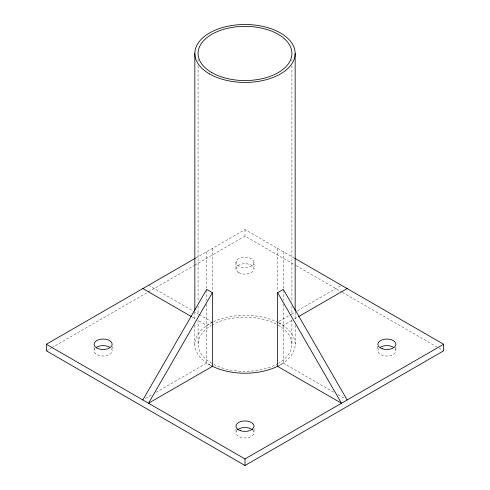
<?xml version="1.0" encoding="UTF-8"?>
<svg xmlns="http://www.w3.org/2000/svg" width="490" height="490" viewBox="0 0 490 490"><rect width="100%" height="100%" fill="white"/><g stroke="black" fill="none" stroke-linecap="round" stroke-linejoin="round"><path stroke-width="0.37" stroke-dasharray="2.45 1.84" d="M195.914 257.924L245 229.583L294.086 257.924M46.366 350.816L50.997 348.145M51.658 347.759L147.668 292.328M148.329 291.948L194.016 265.574M194.677 265.188L245 236.137L295.323 265.188M212.366 322.151L206.694 325.427L198.138 320.485M145.475 398.45L152.059 394.646M156.01 392.368L206.694 363.108L211.735 366.018M278.951 321.391L290.797 314.549M291.458 314.17L296.72 311.125M297.381 310.746L341.481 285.284M291.862 320.485L283.306 325.427L277.634 322.151M294.496 318.966L297.791 317.067M279.527 365.289L283.306 363.108L333.99 392.368M295.985 265.574L341.671 291.948M342.332 292.328L438.342 347.759M439.003 348.145L443.634 350.816M148.519 285.284L192.619 310.746M193.281 311.125L198.542 314.17M199.203 314.549L211.049 321.391M337.941 394.646L344.525 398.45M192.209 317.067L195.504 318.966M395.914 347.177L395.914 350.816M377.851 346.448L377.851 350.816M295.164 312.124L295.164 320.54M295.164 325.133L295.164 344.268M291.924 59.584L291.924 61.115M291.924 65.703L291.924 302.177M291.924 305.999L291.924 315.186M291.924 319.774L291.924 344.268M283.306 251.701L283.306 288.181M283.306 290.141L283.306 300.346M283.306 304.143L283.306 363.108M277.634 248.424L277.634 290.987M254.028 262.352A9.028 5.212 0 0 1 240.486 266.866A9.028 5.212 0 0 1 240.486 257.838A9.028 5.212 0 0 1 254.028 262.352L254.028 268.906M254.028 429.093L254.028 432.731M245 229.583L245 236.137M235.972 262.352L235.972 268.906M235.972 429.093L235.972 432.731M212.366 248.424L212.366 290.987M206.694 251.701L206.694 288.181M206.694 290.141L206.694 300.346M206.694 304.143L206.694 363.108M198.076 59.584L198.076 61.115M198.076 65.703L198.076 302.177M198.076 305.999L198.076 315.186M198.076 319.774L198.076 344.268M194.836 312.124L194.836 320.54M194.836 325.133L194.836 344.268M112.149 346.442L112.149 350.809M94.086 347.183L94.086 350.828M278.577 322.751A50.164 28.959 0 0 1 279.22 365.442M210.78 365.442A50.164 28.959 0 0 1 212.746 322.083M213.426 321.759A50.164 28.959 0 0 1 277.922 322.414M395.063 348.617A9.028 5.212 0 0 1 386.886 356.034A9.028 5.212 0 0 1 378.703 348.617M111.291 348.604A9.028 5.212 0 0 1 103.133 356.034A9.028 5.212 0 0 1 94.931 348.623M252.822 430.128A9.028 5.212 0 0 1 245 437.95A9.028 5.212 0 0 1 237.178 430.128M278.179 325.109A46.924 27.091 0 0 1 278.835 363.035M278.179 363.421A46.924 27.091 0 0 1 213.077 364.119M211.821 363.421A46.924 27.091 0 0 1 211.166 325.495M211.821 325.109A46.924 27.091 0 0 1 276.924 324.411M238.618 272.587A9.028 5.212 0 0 0 253.722 270.253A9.028 5.212 0 0 0 242.66 263.865A9.028 5.212 0 0 0 238.618 272.587"/><path stroke-width="0.73" d="M142.847 399.969L206.694 289.382L212.366 292.659L212.366 366.385L148.519 403.246L212.366 292.659M294.496 258.163L443.634 344.268L443.634 350.816L245 465.5L46.366 350.816L46.366 344.268L195.504 258.163M277.634 292.659L341.481 403.246L277.634 366.385L277.634 292.659L283.306 289.382L347.153 399.969M298.447 316.687L347.153 288.561M46.366 344.268L245 458.946L443.634 344.268M142.847 288.561L191.553 316.687M295.164 53.459L295.164 310.593M245 458.946L245 465.5M194.836 53.459L194.836 310.593M278.577 365.785A50.164 28.959 0 0 1 211.423 365.785M380.497 347.134A9.028 5.212 0 0 1 393.268 347.134M96.72 347.141A9.028 5.212 0 0 1 109.49 347.128M237.601 429.742A9.028 5.212 0 0 1 252.399 429.742M382.365 348.782A9.028 5.212 0 0 0 395.914 344.268A9.028 5.212 0 0 0 382.365 339.748A9.028 5.212 0 0 0 382.365 348.782M96.744 347.955A9.028 5.212 0 0 0 111.843 345.609A9.028 5.212 0 0 0 100.769 339.233A9.028 5.212 0 0 0 96.744 347.955M240.486 430.698A9.028 5.212 0 0 0 254.028 426.178A9.028 5.212 0 0 0 240.486 421.663A9.028 5.212 0 0 0 240.486 430.698M209.53 73.941A50.164 28.959 0 0 0 293.455 60.956A50.164 28.959 0 0 0 232.015 25.486A50.164 28.959 0 0 0 209.53 73.941M211.821 72.618A46.924 27.091 0 0 0 290.325 60.472A46.924 27.091 0 0 0 232.854 27.293A46.924 27.091 0 0 0 211.821 72.618"/></g></svg>
